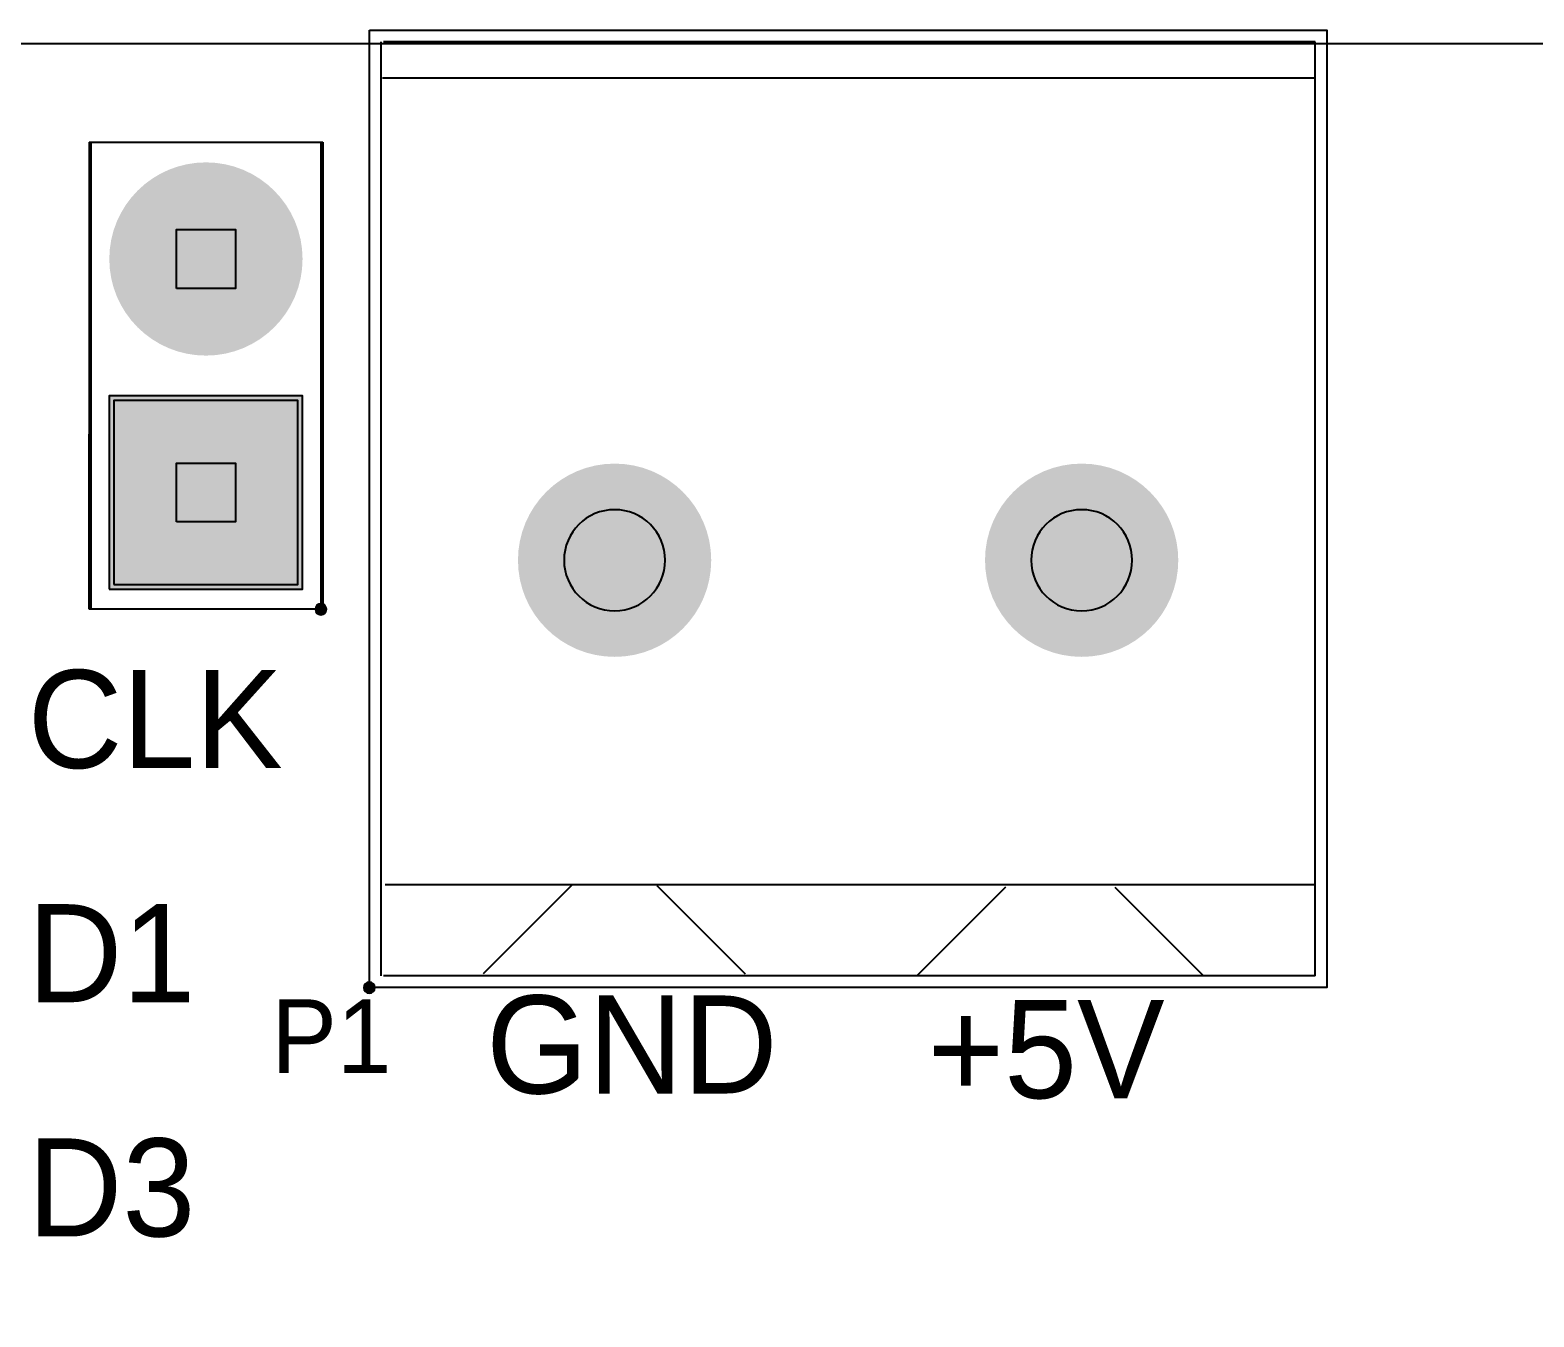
# Model space of a CAD drawing. Header units: millimetres. Extents: x 0 to 78.7, y -4 to 60.
# Drawn here: x 8.25 to 24.6, y 16.15 to 30.15 of the extents above; entities that cross this region are included whole.
import ezdxf
from ezdxf.enums import TextEntityAlignment as Align

# ---------------------------------------------------------------- set-up
doc = ezdxf.new("R2010")
doc.units = ezdxf.units.MM
for name, color, linetype, true_color in [('Board Outline Layer', 6, 'Continuous', 0xff00ff), ('Bottom Layer', 5, 'Continuous', 0x0000ff), ('Component Marking Layer', 111, 'Continuous', 0x66ffcc), ('Component Shape Layer', 120, 'Continuous', 0x00cccc), ('Hole Layer', 49, 'Continuous', 0x222222), ('Multi-Layer', 9, 'Continuous', 0xc0c0c0), ('Pin Soldering Layer', 252, 'Continuous', 0xcc9999), ('Top Layer', 1, 'Continuous', 0xff0000), ('Top Paste Mask Layer', 8, 'Continuous', 0x808080), ('Top Silkscreen Layer', 40, 'Continuous', 0xffcc00), ('Top Solder Mask Layer', 214, 'Continuous', 0x800080)]:
    doc.layers.add(name, color=color, linetype=linetype, true_color=true_color)
doc.styles.add('textstyle11', font='')
doc.styles.add('textstyle20', font='')
doc.styles.add('textstyle22', font='')
doc.styles.add('textstyle23', font='')
doc.styles.add('textstyle5', font='')
doc.styles.add('textstyle9', font='')
doc.styles.get('textstyle11').set_extended_font_data('default')
doc.styles.get('textstyle20').set_extended_font_data('default')
doc.styles.get('textstyle22').set_extended_font_data('default')
doc.styles.get('textstyle23').set_extended_font_data('default')
doc.styles.get('textstyle5').set_extended_font_data('default')
doc.styles.get('textstyle9').set_extended_font_data('default')

msp = doc.modelspace()

# ---------------------------------------------------------------- hatches: boundary and pattern name
at = {"layer": 'Bottom Layer'}
h = msp.add_hatch(color=256, dxfattribs=at)
edge = h.paths.add_edge_path()
edge = h.paths.add_edge_path()
edge.add_arc((10.16, 27.661), 1, 180, 0)
edge.add_arc((10.16, 27.661), 1, 0, 180)
h = msp.add_hatch(color=256, dxfattribs=at)
edge = h.paths.add_edge_path()
edge = h.paths.add_edge_path()
edge.add_arc((10.16, 27.661), 1, 180, 0)
edge.add_arc((10.16, 27.661), 1, 0, 180)
h = msp.add_hatch(color=256, dxfattribs=at)
edge = h.paths.add_edge_path()
h.paths.add_polyline_path([(9.16, 24.121), (11.16, 24.121), (11.16, 26.121), (9.16, 26.121)])
h = msp.add_hatch(color=256, dxfattribs=at)
edge = h.paths.add_edge_path()
edge = h.paths.add_edge_path()
edge.add_arc((14.605, 24.384), 1, 180, 0)
edge.add_arc((14.605, 24.384), 1, 0, 180)
h = msp.add_hatch(color=256, dxfattribs=at)
edge = h.paths.add_edge_path()
edge = h.paths.add_edge_path()
edge.add_arc((14.605, 24.384), 1, 180, 0)
edge.add_arc((14.605, 24.384), 1, 0, 180)
h = msp.add_hatch(color=256, dxfattribs=at)
edge = h.paths.add_edge_path()
edge = h.paths.add_edge_path()
edge.add_arc((19.685, 24.384), 1, 180, 0)
edge.add_arc((19.685, 24.384), 1, 0, 180)
h = msp.add_hatch(color=256, dxfattribs=at)
edge = h.paths.add_edge_path()
edge = h.paths.add_edge_path()
edge.add_arc((19.685, 24.384), 1, 180, 0)
edge.add_arc((19.685, 24.384), 1, 0, 180)
at = {"layer": 'Component Marking Layer'}
h = msp.add_hatch(color=256, dxfattribs=at)
edge = h.paths.add_edge_path()
edge = h.paths.add_edge_path()
edge.add_arc((11.41, 23.851), 0.06, 180, 0)
edge.add_arc((11.41, 23.851), 0.06, 0, 180)
h = msp.add_hatch(color=256, dxfattribs=at)
edge = h.paths.add_edge_path()
edge = h.paths.add_edge_path()
edge.add_arc((11.41, 23.851), 0.06, 180, 0)
edge.add_arc((11.41, 23.851), 0.06, 0, 180)
h = msp.add_hatch(color=256, dxfattribs=at)
edge = h.paths.add_edge_path()
edge = h.paths.add_edge_path()
edge.add_arc((11.938, 19.735), 0.06, 180, 0)
edge.add_arc((11.938, 19.735), 0.06, 0, 180)
h = msp.add_hatch(color=256, dxfattribs=at)
edge = h.paths.add_edge_path()
edge = h.paths.add_edge_path()
edge.add_arc((11.938, 19.735), 0.06, 180, 0)
edge.add_arc((11.938, 19.735), 0.06, 0, 180)
at = {"layer": 'Hole Layer'}
h = msp.add_hatch(color=256, dxfattribs=at)
edge = h.paths.add_edge_path()
edge = h.paths.add_edge_path()
edge.add_arc((10.16, 27.661), 0.45, 180, 0)
edge.add_arc((10.16, 27.661), 0.45, 0, 180)
h = msp.add_hatch(color=256, dxfattribs=at)
edge = h.paths.add_edge_path()
edge = h.paths.add_edge_path()
edge.add_arc((10.16, 27.661), 0.45, 180, 0)
edge.add_arc((10.16, 27.661), 0.45, 0, 180)
h = msp.add_hatch(color=256, dxfattribs=at)
edge = h.paths.add_edge_path()
edge = h.paths.add_edge_path()
edge.add_arc((10.16, 25.121), 0.45, 180, 0)
edge.add_arc((10.16, 25.121), 0.45, 0, 180)
h = msp.add_hatch(color=256, dxfattribs=at)
edge = h.paths.add_edge_path()
edge = h.paths.add_edge_path()
edge.add_arc((10.16, 25.121), 0.45, 180, 0)
edge.add_arc((10.16, 25.121), 0.45, 0, 180)
h = msp.add_hatch(color=256, dxfattribs=at)
edge = h.paths.add_edge_path()
edge = h.paths.add_edge_path()
edge.add_arc((14.605, 24.384), 0.55, 180, 0)
edge.add_arc((14.605, 24.384), 0.55, 0, 180)
h = msp.add_hatch(color=256, dxfattribs=at)
edge = h.paths.add_edge_path()
edge = h.paths.add_edge_path()
edge.add_arc((14.605, 24.384), 0.55, 180, 0)
edge.add_arc((14.605, 24.384), 0.55, 0, 180)
h = msp.add_hatch(color=256, dxfattribs=at)
edge = h.paths.add_edge_path()
edge = h.paths.add_edge_path()
edge.add_arc((19.685, 24.384), 0.55, 180, 0)
edge.add_arc((19.685, 24.384), 0.55, 0, 180)
h = msp.add_hatch(color=256, dxfattribs=at)
edge = h.paths.add_edge_path()
edge = h.paths.add_edge_path()
edge.add_arc((19.685, 24.384), 0.55, 180, 0)
edge.add_arc((19.685, 24.384), 0.55, 0, 180)
at = {"layer": 'Multi-Layer'}
h = msp.add_hatch(color=256, dxfattribs=at)
edge = h.paths.add_edge_path()
edge = h.paths.add_edge_path()
edge.add_arc((10.16, 27.661), 1, 180, 0)
edge.add_arc((10.16, 27.661), 1, 0, 180)
h = msp.add_hatch(color=256, dxfattribs=at)
edge = h.paths.add_edge_path()
edge = h.paths.add_edge_path()
edge.add_arc((10.16, 27.661), 1, 180, 0)
edge.add_arc((10.16, 27.661), 1, 0, 180)
h = msp.add_hatch(color=256, dxfattribs=at)
edge = h.paths.add_edge_path()
edge = h.paths.add_edge_path()
edge.add_arc((10.16, 27.661), 1, 180, 0)
edge.add_arc((10.16, 27.661), 1, 0, 180)
h = msp.add_hatch(color=256, dxfattribs=at)
edge = h.paths.add_edge_path()
edge = h.paths.add_edge_path()
edge.add_arc((10.16, 27.661), 1, 180, 0)
edge.add_arc((10.16, 27.661), 1, 0, 180)
h = msp.add_hatch(color=256, dxfattribs=at)
edge = h.paths.add_edge_path()
edge = h.paths.add_edge_path()
edge.add_arc((10.16, 27.661), 1, 180, 0)
edge.add_arc((10.16, 27.661), 1, 0, 180)
h = msp.add_hatch(color=256, dxfattribs=at)
edge = h.paths.add_edge_path()
edge = h.paths.add_edge_path()
edge.add_arc((10.16, 27.661), 1, 180, 0)
edge.add_arc((10.16, 27.661), 1, 0, 180)
h = msp.add_hatch(color=256, dxfattribs=at)
edge = h.paths.add_edge_path()
h.paths.add_polyline_path([(9.16, 24.121), (11.16, 24.121), (11.16, 26.121), (9.16, 26.121)])
h = msp.add_hatch(color=256, dxfattribs=at)
edge = h.paths.add_edge_path()
h.paths.add_polyline_path([(9.16, 24.121), (11.16, 24.121), (11.16, 26.121), (9.16, 26.121)])
h = msp.add_hatch(color=256, dxfattribs=at)
edge = h.paths.add_edge_path()
h.paths.add_polyline_path([(9.16, 24.121), (11.16, 24.121), (11.16, 26.121), (9.16, 26.121)])
h = msp.add_hatch(color=256, dxfattribs=at)
edge = h.paths.add_edge_path()
edge = h.paths.add_edge_path()
edge.add_arc((14.605, 24.384), 1, 180, 0)
edge.add_arc((14.605, 24.384), 1, 0, 180)
h = msp.add_hatch(color=256, dxfattribs=at)
edge = h.paths.add_edge_path()
edge = h.paths.add_edge_path()
edge.add_arc((14.605, 24.384), 1, 180, 0)
edge.add_arc((14.605, 24.384), 1, 0, 180)
h = msp.add_hatch(color=256, dxfattribs=at)
edge = h.paths.add_edge_path()
edge = h.paths.add_edge_path()
edge.add_arc((14.605, 24.384), 1, 180, 0)
edge.add_arc((14.605, 24.384), 1, 0, 180)
h = msp.add_hatch(color=256, dxfattribs=at)
edge = h.paths.add_edge_path()
edge = h.paths.add_edge_path()
edge.add_arc((14.605, 24.384), 1, 180, 0)
edge.add_arc((14.605, 24.384), 1, 0, 180)
h = msp.add_hatch(color=256, dxfattribs=at)
edge = h.paths.add_edge_path()
edge = h.paths.add_edge_path()
edge.add_arc((14.605, 24.384), 1, 180, 0)
edge.add_arc((14.605, 24.384), 1, 0, 180)
h = msp.add_hatch(color=256, dxfattribs=at)
edge = h.paths.add_edge_path()
edge = h.paths.add_edge_path()
edge.add_arc((14.605, 24.384), 1, 180, 0)
edge.add_arc((14.605, 24.384), 1, 0, 180)
h = msp.add_hatch(color=256, dxfattribs=at)
edge = h.paths.add_edge_path()
edge = h.paths.add_edge_path()
edge.add_arc((19.685, 24.384), 1, 180, 0)
edge.add_arc((19.685, 24.384), 1, 0, 180)
h = msp.add_hatch(color=256, dxfattribs=at)
edge = h.paths.add_edge_path()
edge = h.paths.add_edge_path()
edge.add_arc((19.685, 24.384), 1, 180, 0)
edge.add_arc((19.685, 24.384), 1, 0, 180)
h = msp.add_hatch(color=256, dxfattribs=at)
edge = h.paths.add_edge_path()
edge = h.paths.add_edge_path()
edge.add_arc((19.685, 24.384), 1, 180, 0)
edge.add_arc((19.685, 24.384), 1, 0, 180)
h = msp.add_hatch(color=256, dxfattribs=at)
edge = h.paths.add_edge_path()
edge = h.paths.add_edge_path()
edge.add_arc((19.685, 24.384), 1, 180, 0)
edge.add_arc((19.685, 24.384), 1, 0, 180)
h = msp.add_hatch(color=256, dxfattribs=at)
edge = h.paths.add_edge_path()
edge = h.paths.add_edge_path()
edge.add_arc((19.685, 24.384), 1, 180, 0)
edge.add_arc((19.685, 24.384), 1, 0, 180)
h = msp.add_hatch(color=256, dxfattribs=at)
edge = h.paths.add_edge_path()
edge = h.paths.add_edge_path()
edge.add_arc((19.685, 24.384), 1, 180, 0)
edge.add_arc((19.685, 24.384), 1, 0, 180)
at = {"layer": 'Pin Soldering Layer'}
h = msp.add_hatch(color=256, dxfattribs=at)
edge = h.paths.add_edge_path()
h.paths.add_polyline_path([(9.84, 27.341), (9.84, 27.981), (10.48, 27.981), (10.48, 27.341)])
h = msp.add_hatch(color=256, dxfattribs=at)
edge = h.paths.add_edge_path()
h.paths.add_polyline_path([(9.84, 24.801), (9.84, 25.441), (10.48, 25.441), (10.48, 24.801)])
h = msp.add_hatch(color=256, dxfattribs=at)
edge = h.paths.add_edge_path()
edge = h.paths.add_edge_path()
edge.add_arc((14.605, 24.384), 0.55, 180, 0)
edge.add_arc((14.605, 24.384), 0.55, 0, 180)
h = msp.add_hatch(color=256, dxfattribs=at)
edge = h.paths.add_edge_path()
edge = h.paths.add_edge_path()
edge.add_arc((14.605, 24.384), 0.55, 180, 0)
edge.add_arc((14.605, 24.384), 0.55, 0, 180)
h = msp.add_hatch(color=256, dxfattribs=at)
edge = h.paths.add_edge_path()
edge = h.paths.add_edge_path()
edge.add_arc((19.685, 24.384), 0.55, 180, 0)
edge.add_arc((19.685, 24.384), 0.55, 0, 180)
h = msp.add_hatch(color=256, dxfattribs=at)
edge = h.paths.add_edge_path()
edge = h.paths.add_edge_path()
edge.add_arc((19.685, 24.384), 0.55, 180, 0)
edge.add_arc((19.685, 24.384), 0.55, 0, 180)
at = {"layer": 'Top Layer'}
h = msp.add_hatch(color=256, dxfattribs=at)
edge = h.paths.add_edge_path()
edge = h.paths.add_edge_path()
edge.add_arc((10.16, 27.661), 1, 180, 0)
edge.add_arc((10.16, 27.661), 1, 0, 180)
h = msp.add_hatch(color=256, dxfattribs=at)
edge = h.paths.add_edge_path()
edge = h.paths.add_edge_path()
edge.add_arc((10.16, 27.661), 1, 180, 0)
edge.add_arc((10.16, 27.661), 1, 0, 180)
h = msp.add_hatch(color=256, dxfattribs=at)
edge = h.paths.add_edge_path()
h.paths.add_polyline_path([(9.16, 24.121), (11.16, 24.121), (11.16, 26.121), (9.16, 26.121)])
h = msp.add_hatch(color=256, dxfattribs=at)
edge = h.paths.add_edge_path()
edge = h.paths.add_edge_path()
edge.add_arc((14.605, 24.384), 1, 180, 0)
edge.add_arc((14.605, 24.384), 1, 0, 180)
h = msp.add_hatch(color=256, dxfattribs=at)
edge = h.paths.add_edge_path()
edge = h.paths.add_edge_path()
edge.add_arc((14.605, 24.384), 1, 180, 0)
edge.add_arc((14.605, 24.384), 1, 0, 180)
h = msp.add_hatch(color=256, dxfattribs=at)
edge = h.paths.add_edge_path()
edge = h.paths.add_edge_path()
edge.add_arc((19.685, 24.384), 1, 180, 0)
edge.add_arc((19.685, 24.384), 1, 0, 180)
h = msp.add_hatch(color=256, dxfattribs=at)
edge = h.paths.add_edge_path()
edge = h.paths.add_edge_path()
edge.add_arc((19.685, 24.384), 1, 180, 0)
edge.add_arc((19.685, 24.384), 1, 0, 180)
at = {"layer": 'Top Paste Mask Layer'}
h = msp.add_hatch(color=256, dxfattribs=at)
edge = h.paths.add_edge_path()
edge = h.paths.add_edge_path()
edge.add_arc((10.16, 27.661), 1, 180, 0)
edge.add_arc((10.16, 27.661), 1, 0, 180)
h = msp.add_hatch(color=256, dxfattribs=at)
edge = h.paths.add_edge_path()
edge = h.paths.add_edge_path()
edge.add_arc((10.16, 27.661), 1, 180, 0)
edge.add_arc((10.16, 27.661), 1, 0, 180)
h = msp.add_hatch(color=256, dxfattribs=at)
edge = h.paths.add_edge_path()
h.paths.add_polyline_path([(9.16, 24.121), (11.16, 24.121), (11.16, 26.121), (9.16, 26.121)])
h = msp.add_hatch(color=256, dxfattribs=at)
edge = h.paths.add_edge_path()
edge = h.paths.add_edge_path()
edge.add_arc((14.605, 24.384), 1, 180, 0)
edge.add_arc((14.605, 24.384), 1, 0, 180)
h = msp.add_hatch(color=256, dxfattribs=at)
edge = h.paths.add_edge_path()
edge = h.paths.add_edge_path()
edge.add_arc((14.605, 24.384), 1, 180, 0)
edge.add_arc((14.605, 24.384), 1, 0, 180)
h = msp.add_hatch(color=256, dxfattribs=at)
edge = h.paths.add_edge_path()
edge = h.paths.add_edge_path()
edge.add_arc((19.685, 24.384), 1, 180, 0)
edge.add_arc((19.685, 24.384), 1, 0, 180)
h = msp.add_hatch(color=256, dxfattribs=at)
edge = h.paths.add_edge_path()
edge = h.paths.add_edge_path()
edge.add_arc((19.685, 24.384), 1, 180, 0)
edge.add_arc((19.685, 24.384), 1, 0, 180)
at = {"layer": 'Top Solder Mask Layer'}
h = msp.add_hatch(color=256, dxfattribs=at)
edge = h.paths.add_edge_path()
edge = h.paths.add_edge_path()
edge.add_arc((10.16, 27.661), 1.051, 180, 0)
edge.add_arc((10.16, 27.661), 1.051, 0, 180)
h = msp.add_hatch(color=256, dxfattribs=at)
edge = h.paths.add_edge_path()
edge = h.paths.add_edge_path()
edge.add_arc((10.16, 27.661), 1.051, 180, 0)
edge.add_arc((10.16, 27.661), 1.051, 0, 180)
h = msp.add_hatch(color=256, dxfattribs=at)
edge = h.paths.add_edge_path()
h.paths.add_polyline_path([(9.109, 24.07), (11.211, 24.07), (11.211, 26.171), (9.109, 26.171)])
h = msp.add_hatch(color=256, dxfattribs=at)
edge = h.paths.add_edge_path()
edge = h.paths.add_edge_path()
edge.add_arc((14.605, 24.384), 1.051, 180, 0)
edge.add_arc((14.605, 24.384), 1.051, 0, 180)
h = msp.add_hatch(color=256, dxfattribs=at)
edge = h.paths.add_edge_path()
edge = h.paths.add_edge_path()
edge.add_arc((14.605, 24.384), 1.051, 180, 0)
edge.add_arc((14.605, 24.384), 1.051, 0, 180)
h = msp.add_hatch(color=256, dxfattribs=at)
edge = h.paths.add_edge_path()
edge = h.paths.add_edge_path()
edge.add_arc((19.685, 24.384), 1.051, 180, 0)
edge.add_arc((19.685, 24.384), 1.051, 0, 180)
h = msp.add_hatch(color=256, dxfattribs=at)
edge = h.paths.add_edge_path()
edge = h.paths.add_edge_path()
edge.add_arc((19.685, 24.384), 1.051, 180, 0)
edge.add_arc((19.685, 24.384), 1.051, 0, 180)

# ---------------------------------------------------------------- linework, layer by layer
at = {"layer": 'Board Outline Layer'}
msp.add_lwpolyline([(0, 28), (0, 2, 0.414214), (2, 0), (68, 0, 0.414214), (70, 2), (70, 28, 0.414214), (68, 30), (2, 30, 0.414214)], format="xyb", close=True, dxfattribs=at)
at = {"layer": 'Bottom Layer'}
msp.add_lwpolyline([(9.16, 24.121), (11.16, 24.121), (11.16, 26.121), (9.16, 26.121)], close=True, dxfattribs=at)
at = {"layer": 'Component Marking Layer'}
for points in [[(11.35, 23.851, 1), (11.47, 23.851), (11.47, 23.851, 1), (11.35, 23.851)], [(11.878, 19.735, 1), (11.998, 19.735), (11.998, 19.735, 1), (11.878, 19.735)]]:
    msp.add_lwpolyline(points, format="xyb", dxfattribs=at)
at = {"layer": 'Component Shape Layer'}
for points in [[(11.938, 30.151), (22.352, 30.151), (22.352, 19.735), (11.938, 19.735)], [(11.938, 30.151), (22.352, 30.151), (22.352, 19.735), (11.938, 19.735)], [(11.41, 23.851), (8.91, 23.851), (8.91, 28.931), (11.41, 28.931)], [(11.41, 23.851), (8.91, 23.851), (8.91, 28.931), (11.41, 28.931)]]:
    msp.add_lwpolyline(points, close=True, dxfattribs=at)
at = {"layer": 'Multi-Layer'}
msp.add_lwpolyline([(9.16, 24.121), (11.16, 24.121), (11.16, 26.121), (9.16, 26.121)], close=True, dxfattribs=at)
msp.add_lwpolyline([(9.16, 24.121), (11.16, 24.121), (11.16, 26.121), (9.16, 26.121)], close=True, dxfattribs=at)
msp.add_lwpolyline([(9.16, 24.121), (11.16, 24.121), (11.16, 26.121), (9.16, 26.121)], close=True, dxfattribs=at)
at = {"layer": 'Pin Soldering Layer'}
for points in [[(9.84, 27.341), (9.84, 27.981), (10.48, 27.981), (10.48, 27.341)], [(9.84, 27.341), (9.84, 27.981), (10.48, 27.981), (10.48, 27.341)], [(9.84, 24.801), (9.84, 25.441), (10.48, 25.441), (10.48, 24.801)], [(9.84, 24.801), (9.84, 25.441), (10.48, 25.441), (10.48, 24.801)]]:
    msp.add_lwpolyline(points, close=True, dxfattribs=at)
for points in [[(14.055, 24.384, 1), (15.155, 24.384, 1)], [(19.135, 24.384, 1), (20.235, 24.384, 1)]]:
    msp.add_lwpolyline(points, format="xyb", close=True, dxfattribs=at)
at = {"layer": 'Top Layer'}
msp.add_lwpolyline([(9.16, 24.121), (11.16, 24.121), (11.16, 26.121), (9.16, 26.121)], close=True, dxfattribs=at)
at = {"layer": 'Top Paste Mask Layer'}
msp.add_lwpolyline([(9.16, 24.121), (11.16, 24.121), (11.16, 26.121), (9.16, 26.121)], close=True, dxfattribs=at)
at = {"layer": 'Top Silkscreen Layer'}
for points in [[(12.065, 19.864), (12.065, 30.024)], [(12.065, 19.864), (12.065, 30.024)], [(22.225, 30.022), (12.091, 30.022)], [(22.225, 30.022), (12.091, 30.022)], [(22.225, 19.862), (22.225, 30.022)], [(22.225, 19.862), (22.225, 30.022)], [(22.225, 29.627), (12.08, 29.627)], [(22.225, 29.627), (12.08, 29.627)], [(8.89, 28.931), (11.43, 28.931)], [(8.89, 28.931), (8.89, 25.756)], [(8.89, 28.931), (11.43, 28.931)], [(8.89, 28.931), (8.89, 25.756)], [(11.43, 28.931), (11.43, 23.851)], [(11.43, 28.931), (11.43, 23.851)], [(8.89, 23.851), (8.89, 25.756)], [(8.89, 23.851), (8.89, 25.756)], [(11.43, 23.851), (8.89, 23.851)], [(11.43, 23.851), (8.89, 23.851)], [(22.225, 20.853), (12.109, 20.853)], [(22.225, 20.853), (12.109, 20.853)], [(14.135, 20.844), (13.175, 19.884)], [(14.135, 20.844), (13.175, 19.884)], [(15.065, 20.844), (16.025, 19.884)], [(15.065, 20.844), (16.025, 19.884)], [(18.855, 20.826), (17.895, 19.866)], [(18.855, 20.826), (17.895, 19.866)], [(20.045, 20.826), (21.005, 19.866)], [(20.045, 20.826), (21.005, 19.866)], [(22.225, 19.862), (12.091, 19.862)], [(22.225, 19.862), (12.091, 19.862)]]:
    msp.add_lwpolyline(points, dxfattribs=at)
at = {"layer": 'Top Solder Mask Layer'}
msp.add_lwpolyline([(9.109, 24.07), (11.211, 24.07), (11.211, 26.171), (9.109, 26.171)], close=True, dxfattribs=at)

# ---------------------------------------------------------------- texts
at = {"layer": 'Top Silkscreen Layer'}
for s, style, p in [('CLK', 'textstyle9', (8.221, 21.803)), ('D1', 'textstyle11', (8.221, 19.256)), ('GND', 'textstyle22', (13.208, 18.263)), ('+5V', 'textstyle23', (18.009, 18.212)), ('D3', 'textstyle5', (8.221, 16.708))]:
    msp.add_text(s, height=1.0668, dxfattribs=dict(at, style=style)).set_placement(p, align=Align.BOTTOM_LEFT)
at = {"layer": 'Top Silkscreen Layer', "style": 'textstyle20'}
msp.add_text('P1', height=0.8001, rotation=360, dxfattribs=at).set_placement((10.871, 18.567), align=Align.BOTTOM_LEFT)

doc.saveas('drawing.dxf')
